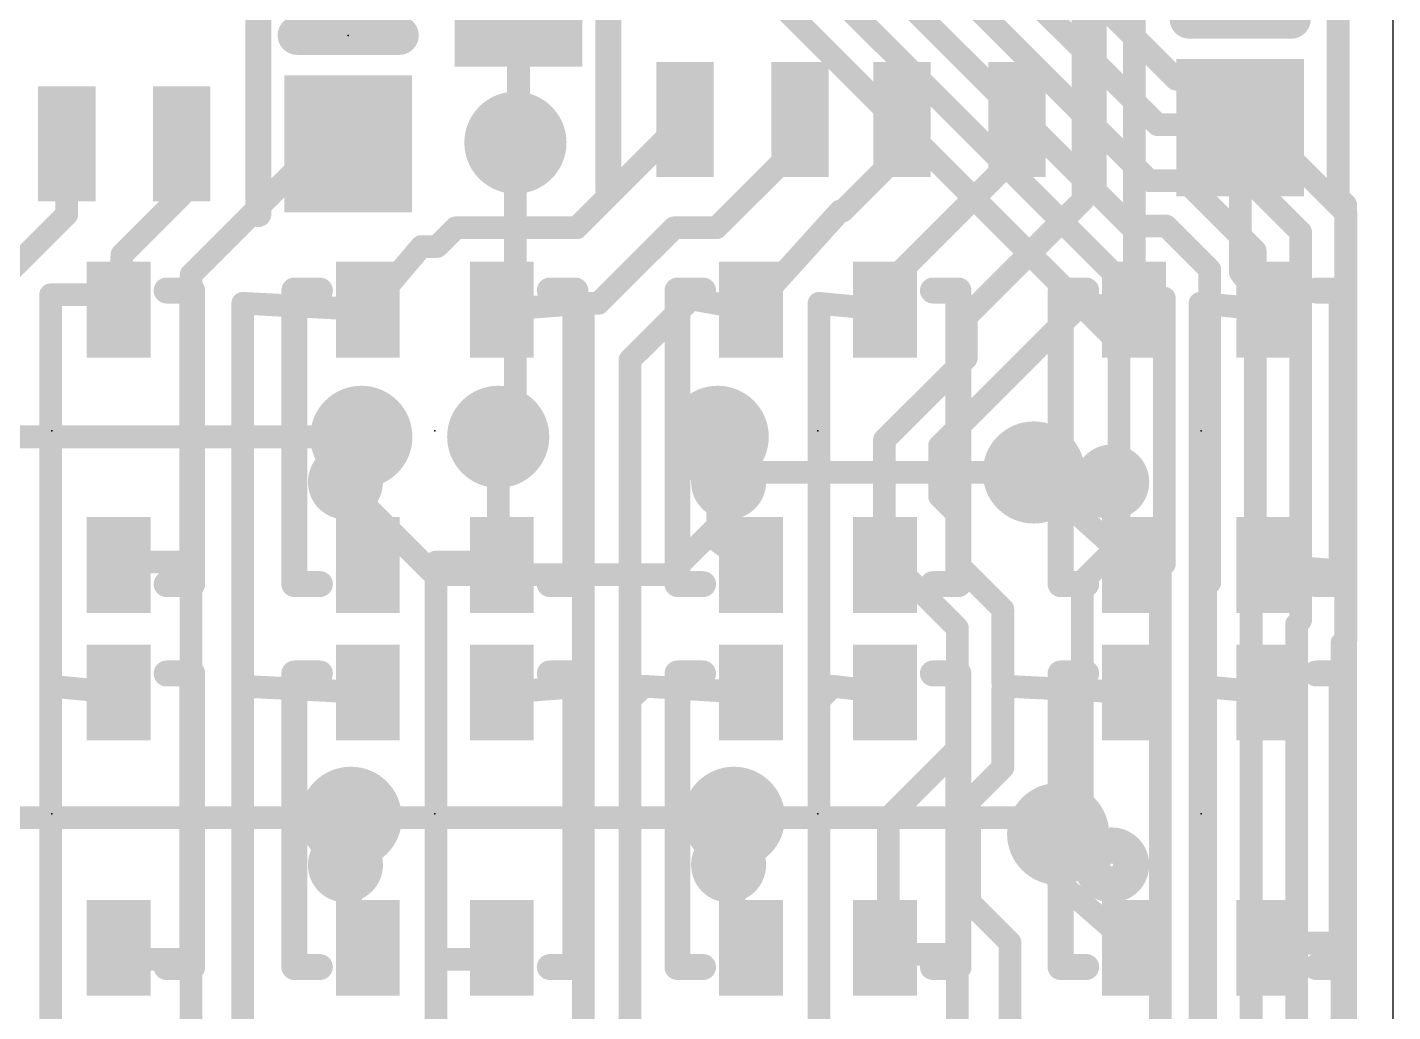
# Model space of a CAD drawing. Extents: x -9.9 to 44.1, y -5.1 to 53.3.
# Drawn here: x 28.31 to 39, y 21.15 to 28.86 of the extents above; entities that cross this region are included whole.
import ezdxf

# ---------------------------------------------------------------- set-up
doc = ezdxf.new("R2010")
doc.units = 0
for name, color, linetype in [('1', 12, 'CONTINUOUS'), ('16', 132, 'CONTINUOUS'), ('18', 110, 'CONTINUOUS'), ('20', 53, 'CONTINUOUS'), ('21', 40, 'CONTINUOUS'), ('23', 40, 'CONTINUOUS'), ('31', 253, 'CONTINUOUS')]:
    doc.layers.add(name, color=color, linetype=linetype)

# ---------------------------------------------------------------- blocks, each defined once
blk = doc.blocks.new('RECT')
blk.add_solid([(-0.5, -0.5), (0.5, -0.5), (-0.5, 0.5), (0.5, 0.5)])
blk = doc.blocks.new('ROUNDV')
at = {"const_width": 0.5}
blk.add_lwpolyline([(0, -0.25, 1), (0, 0.25, 1), (0, -0.25)], format="xyb", dxfattribs=at)

msp = doc.modelspace()

# ---------------------------------------------------------------- linework, layer by layer
at = {"layer": '1', "const_width": 0.1778}
for points in [[(36.9763, 26.7263), (36.9763, 30.4768)], [(38.5732, 27.5303), (38.5732, 30.424)], [(36.576, 27.5098), (36.576, 30.3742)], [(32.155, 29.092), (32.155, 27.9825)], [(32.6107, 27.2917), (33.4585, 28.1395)], [(34.3585, 28.1395), (34.3585, 27.945)], [(35.1585, 28.1395), (35.1585, 27.8873)], [(36.0585, 28.1395), (36.0585, 27.8609)], [(37.8065, 28.076), (37.8065, 26.9435)], [(28.618, 27.949), (28.618, 27.3962)], [(29.518, 27.949), (29.518, 27.549)], [(29.5917, 26.9247), (30.616, 27.949)], [(30.616, 27.949), (30.8215, 27.949)], [(32.155, 27.9825), (32.131, 27.9585)], [(34.3585, 27.945), (33.7052, 27.2917)], [(35.1585, 27.8873), (34.694, 27.4228)], [(36.0585, 27.8609), (35.05, 26.8524)], [(29.518, 27.549), (29.05, 27.081)], [(35.6612, 26.595), (36.576, 27.5098)], [(38.632, 27.4715), (38.5732, 27.5303)], [(28.618, 27.3962), (28.1361, 26.9143)], [(34.6728, 27.4228), (33.975, 26.65)], [(34.694, 27.4228), (34.6728, 27.4228)], [(38.632, 24.6), (38.632, 27.4715)], [(31.5176, 27.1448), (31.6645, 27.2917)], [(31.6645, 27.2917), (32.6107, 27.2917)], [(33.374, 27.2917), (32.7823, 26.7)], [(33.7052, 27.2917), (33.374, 27.2917)], [(29.05, 27.081), (29.025, 26.65)], [(30.975, 26.65), (31.3948, 27.1448)], [(31.3948, 27.1448), (31.5176, 27.1448)], [(29.5917, 24.6727), (29.5917, 26.9247)], [(35.05, 26.8524), (35.025, 26.65)], [(38.025, 26.65), (37.8065, 26.9435)], [(28.4917, 23.7), (28.4917, 26.767)], [(28.4917, 26.767), (29.05, 26.767)], [(29.05, 26.767), (29.025, 26.65)], [(30.975, 26.65), (29.996, 26.7)], [(29.996, 26.7), (29.996, 23.7)], [(32.025, 26.65), (32.663, 26.7)], [(32.663, 26.7), (32.663, 23.7)], [(32.7823, 26.7), (32.663, 26.7)], [(33.5059, 26.7341), (33.0273, 26.2555)], [(33.5059, 26.7341), (33.975, 26.65)], [(35.025, 26.65), (34.5083, 26.7)], [(34.5083, 26.7), (34.5083, 23.592)], [(35.452, 25.583), (36.569, 26.7)], [(36.975, 26.65), (36.569, 26.7)], [(36.975, 26.65), (36.9763, 26.7263)], [(38.025, 26.65), (37.4917, 26.7)], [(37.4917, 26.7), (37.4917, 23.7)], [(35.6612, 26.2705), (35.6612, 26.595)], [(33.0273, 26.2555), (33.0273, 23.592)], [(35.0202, 25.6295), (35.6612, 26.2705)], [(30.9516, 25.6269), (30.9245, 25.654)], [(30.975, 24.65), (30.9516, 25.6269)], [(31.9962, 24.6538), (31.9962, 25.654)], [(33.7146, 24.8355), (33.7146, 25.654)], [(35.0202, 24.6298), (35.0202, 25.6295)], [(35.452, 25.1879), (35.452, 25.583)], [(36.19, 25.3601), (36.19, 25.3746)], [(36.975, 24.65), (36.19, 25.3601)], [(35.5917, 25.0482), (35.452, 25.1879)], [(35.5917, 24.6584), (35.5917, 25.0482)], [(33.975, 24.65), (33.7146, 24.8355)], [(29.025, 24.65), (29.1227, 24.6727)], [(29.5917, 24.6727), (29.1227, 24.6727)], [(29.5917, 21.56), (29.5917, 24.6727)], [(31.9773, 24.6727), (31.5083, 24.6727)], [(31.5083, 21.56), (31.5083, 24.6727)], [(32.025, 24.65), (31.9773, 24.6727)], [(32.025, 24.65), (31.9962, 24.6538)], [(35.025, 24.65), (35.0202, 24.6298)], [(35.1472, 24.6), (35.025, 24.65)], [(35.9473, 24.3028), (35.5917, 24.6584)], [(38.025, 24.65), (38.632, 24.6)], [(35.1472, 24.6), (35.5917, 24.1555)], [(38.632, 21.687), (38.632, 24.6)], [(35.9473, 24.3028), (35.9473, 23.7217)], [(35.5917, 24.1555), (35.5917, 23.2092)], [(28.4917, 20.7), (28.4917, 23.7)], [(29.025, 23.65), (28.4917, 23.7)], [(29.996, 23.7), (29.996, 20.7)], [(30.975, 23.65), (29.996, 23.7)], [(32.025, 23.65), (32.663, 23.7)], [(32.663, 23.7), (32.663, 20.7)], [(33.1353, 23.7), (33.0273, 23.592)], [(33.975, 23.65), (33.1353, 23.7)], [(34.6163, 23.7), (34.5083, 23.592)], [(35.025, 23.65), (34.6163, 23.7)], [(35.9473, 23.7217), (35.969, 23.7)], [(35.969, 23.7), (35.9473, 23.6783)], [(35.9473, 23.6783), (35.9473, 23.0619)], [(36.975, 23.65), (35.969, 23.7)], [(37.4917, 23.7), (37.4917, 20.7)], [(38.025, 23.65), (37.4917, 23.7)], [(33.0273, 23.592), (33.0273, 20.671)], [(34.5083, 23.592), (34.5083, 20.798)], [(35.5917, 23.2092), (35.052, 22.6695)], [(35.9473, 23.0619), (35.687, 22.8016)], [(35.687, 22.8016), (35.687, 22.0076)], [(30.8416, 21.7085), (30.8416, 22.6695)], [(33.8416, 21.7085), (33.8416, 22.6695)], [(35.052, 22.6695), (35.052, 21.6)], [(36.3805, 22.1696), (36.3805, 22.5425)], [(36.975, 21.65), (36.3805, 22.1696)], [(35.687, 22.0076), (36.0045, 21.6901)], [(29.025, 21.65), (29.05, 21.56)], [(30.975, 21.65), (30.8416, 21.7085)], [(32.05, 21.56), (32.025, 21.65)], [(33.975, 21.65), (33.8416, 21.7085)], [(35.025, 21.65), (35.052, 21.6)], [(36.0045, 21.6901), (36.0045, 20.7)], [(38.025, 21.65), (38.05, 21.687)], [(38.05, 21.687), (38.632, 21.687)], [(38.632, 21.687), (38.632, 18.6)], [(29.05, 21.56), (29.5917, 21.56)], [(29.5917, 21.56), (29.5917, 18.6)], [(31.5083, 18.6), (31.5083, 21.56)], [(31.5083, 21.56), (32.05, 21.56)], [(35.052, 21.6), (35.5917, 21.6)], [(35.5917, 18.6), (35.5917, 21.6)]]:
    msp.add_lwpolyline(points, dxfattribs=at)
at = {"layer": '1', "const_width": 0.0889}
for points in [[(33.4899, 28.1081, 1), (33.4271, 28.1709)], [(34.4029, 28.1395, 1), (34.3141, 28.1395)], [(35.203, 28.1395, 1), (35.1141, 28.1395)], [(36.1029, 28.1395, 1), (36.0141, 28.1395)], [(37.8509, 28.076, 1), (37.7621, 28.076)], [(28.6625, 27.949, 1), (28.5736, 27.949)], [(29.5625, 27.949, 1), (29.4735, 27.949)], [(30.616, 27.9935, 1), (30.616, 27.9046)], [(30.6474, 27.9176, 1), (30.5846, 27.9804)], [(30.8215, 27.9046, 1), (30.8215, 27.9935)], [(32.0996, 27.9899, 1), (32.1624, 27.927)], [(32.1106, 27.9825, 1), (32.1994, 27.9825)], [(32.1864, 27.951, 1), (32.1236, 28.0139)], [(34.3899, 27.9136, 1), (34.3271, 27.9764)], [(34.3141, 27.945, 1), (34.4029, 27.945)], [(35.1141, 27.8873, 1), (35.203, 27.8873)], [(35.1899, 27.8559, 1), (35.1271, 27.9188)], [(36.0141, 27.8609, 1), (36.1029, 27.8609)], [(36.0899, 27.8295, 1), (36.0271, 27.8923)], [(29.4735, 27.549, 1), (29.5625, 27.549)], [(29.5494, 27.5176, 1), (29.4866, 27.5804)], [(36.6074, 27.4784, 1), (36.5446, 27.5412)], [(38.6046, 27.5617, 1), (38.5418, 27.4989)], [(28.6494, 27.3648, 1), (28.5866, 27.4276)], [(34.6728, 27.4673, 1), (34.6728, 27.3784)], [(34.7058, 27.393, 1), (34.6398, 27.4526)], [(34.6625, 27.4542, 1), (34.7254, 27.3914)], [(34.694, 27.3784, 1), (34.694, 27.4673)], [(36.5316, 27.5098, 1), (36.6204, 27.5098)], [(38.5288, 27.5303, 1), (38.6176, 27.5303)], [(38.6765, 27.4715, 1), (38.5876, 27.4715)], [(38.6006, 27.4401, 1), (38.6634, 27.5029)], [(28.5736, 27.3962, 1), (28.6625, 27.3962)], [(31.6645, 27.3362, 1), (31.6645, 27.2473)], [(31.696, 27.2603, 1), (31.6331, 27.3231)], [(32.6107, 27.2473, 1), (32.6107, 27.3362)], [(33.374, 27.3362, 1), (33.374, 27.2473)], [(33.4055, 27.2603, 1), (33.3426, 27.3231)], [(33.7052, 27.2473, 1), (33.7052, 27.3362)], [(32.5793, 27.3231, 1), (32.6421, 27.2603)], [(33.6738, 27.3231, 1), (33.7366, 27.2603)], [(29.0944, 27.0784, 1), (29.0056, 27.0836)], [(29.0186, 27.1124, 1), (29.0814, 27.0496)], [(31.3948, 27.1893, 1), (31.3948, 27.1003)], [(31.4287, 27.116, 1), (31.3609, 27.1736)], [(31.4862, 27.1762, 1), (31.5491, 27.1134)], [(31.5176, 27.1003, 1), (31.5176, 27.1893)], [(29.6362, 26.9247, 1), (29.5473, 26.9247)], [(29.5603, 26.9561, 1), (29.6231, 26.8933)], [(35.0941, 26.847, 1), (35.0059, 26.8578)], [(37.8422, 26.97, 1), (37.7708, 26.917)], [(37.7621, 26.9435, 1), (37.8509, 26.9435)], [(28.5362, 26.767, 1), (28.4473, 26.767)], [(28.4917, 26.8115, 1), (28.4917, 26.7226)], [(29.0935, 26.7577, 1), (29.0065, 26.7763)], [(29.05, 26.7226, 1), (29.05, 26.8115)], [(35.0186, 26.8838, 1), (35.0814, 26.821)], [(29.9983, 26.7444, 1), (29.9937, 26.6556)], [(30.0405, 26.7, 1), (29.9516, 26.7)], [(30.9727, 26.6056, 1), (30.9773, 26.6944)], [(32.0215, 26.6943, 1), (32.0285, 26.6057)], [(32.663, 26.7445, 1), (32.663, 26.6556)], [(32.7075, 26.7, 1), (32.6186, 26.7)], [(32.6665, 26.6557, 1), (32.6595, 26.7443)], [(32.7509, 26.7314, 1), (32.8138, 26.6686)], [(32.7823, 26.6556, 1), (32.7823, 26.7445)], [(33.5137, 26.7778, 1), (33.498, 26.6903)], [(33.5373, 26.7026, 1), (33.4744, 26.7655)], [(33.9672, 26.6062, 1), (33.9828, 26.6938)], [(34.5126, 26.7442, 1), (34.504, 26.6558)], [(34.5527, 26.7, 1), (34.4639, 26.7)], [(35.0207, 26.6058, 1), (35.0293, 26.6942)], [(36.5744, 26.7441, 1), (36.5636, 26.6559)], [(36.6004, 26.6686, 1), (36.5376, 26.7314)], [(37.0207, 26.7255, 1), (36.9319, 26.7271)], [(36.9319, 26.7263, 1), (37.0207, 26.7263)], [(36.9696, 26.6059, 1), (36.9804, 26.6941)], [(37.4958, 26.7443, 1), (37.4876, 26.6557)], [(37.5361, 26.7, 1), (37.4473, 26.7)], [(38.0209, 26.6057, 1), (38.0291, 26.6943)], [(28.9815, 26.6593, 1), (29.0685, 26.6407)], [(28.9806, 26.6526, 1), (29.0694, 26.6474)], [(30.9411, 26.6788, 1), (31.0089, 26.6212)], [(33.942, 26.6798, 1), (34.008, 26.6202)], [(34.9809, 26.6554, 1), (35.0691, 26.6446)], [(35.6298, 26.6264, 1), (35.6926, 26.5636)], [(35.7056, 26.595, 1), (35.6168, 26.595)], [(36.9306, 26.6508, 1), (37.0194, 26.6492)], [(37.9893, 26.6235, 1), (38.0607, 26.6765)], [(32.9959, 26.2869, 1), (33.0587, 26.2241)], [(33.0718, 26.2555, 1), (32.9829, 26.2555)], [(35.6168, 26.2705, 1), (35.7056, 26.2705)], [(35.6926, 26.2391, 1), (35.6298, 26.302)], [(30.9559, 25.6854, 1), (30.8931, 25.6226)], [(30.996, 25.628, 1), (30.9071, 25.6259)], [(30.9201, 25.5955, 1), (30.983, 25.6584)], [(32.0407, 25.654, 1), (31.9518, 25.654)], [(33.759, 25.654, 1), (33.6701, 25.654)], [(34.9888, 25.661, 1), (35.0516, 25.5981)], [(35.0647, 25.6295, 1), (34.9758, 25.6295)], [(35.4206, 25.6144, 1), (35.4834, 25.5516)], [(35.4964, 25.583, 1), (35.4076, 25.583)], [(36.2198, 25.393, 1), (36.1601, 25.3271)], [(36.2344, 25.3746, 1), (36.1455, 25.3746)], [(36.1455, 25.3601, 1), (36.2344, 25.3601)], [(35.4834, 25.2193, 1), (35.4206, 25.1564)], [(35.4076, 25.1879, 1), (35.4964, 25.1879)], [(35.6362, 25.0482, 1), (35.5473, 25.0482)], [(35.5603, 25.0167, 1), (35.6231, 25.0796)], [(33.7403, 24.8717, 1), (33.6888, 24.7992)], [(33.6701, 24.8355, 1), (33.759, 24.8355)], [(29.0149, 24.6933, 1), (29.0351, 24.6067)], [(29.1227, 24.7172, 1), (29.1227, 24.6283)], [(29.1328, 24.6294, 1), (29.1126, 24.716)], [(29.6362, 24.6727, 1), (29.5473, 24.6727)], [(29.5473, 24.6727, 1), (29.6362, 24.6727)], [(29.5917, 24.6283, 1), (29.5917, 24.7172)], [(31.5083, 24.7172, 1), (31.5083, 24.6283)], [(31.5528, 24.6727, 1), (31.4639, 24.6727)], [(31.9964, 24.7128, 1), (31.9582, 24.6326)], [(31.9518, 24.6538, 1), (32.0407, 24.6538)], [(32.002, 24.6978, 1), (31.9905, 24.6097)], [(31.9773, 24.6283, 1), (31.9773, 24.7172)], [(32.0059, 24.6099, 1), (32.0441, 24.6901)], [(32.0193, 24.6059, 1), (32.0307, 24.6941)], [(33.9492, 24.6138, 1), (34.0008, 24.6862)], [(35.0418, 24.6911, 1), (35.0082, 24.6089)], [(35.0682, 24.6397, 1), (34.9818, 24.6603)], [(35.6231, 24.6898, 1), (35.5603, 24.627)], [(35.5473, 24.6584, 1), (35.6362, 24.6584)], [(36.9452, 24.617, 1), (37.0048, 24.683)], [(38.0286, 24.6943, 1), (38.0214, 24.6057)], [(30.9306, 24.6489, 1), (31.0194, 24.6511)], [(34.977, 24.6401, 1), (35.0634, 24.6195)], [(34.9758, 24.6298, 1), (35.0647, 24.6298)], [(35.1786, 24.6314, 1), (35.1158, 24.5686)], [(35.1304, 24.5589, 1), (35.164, 24.6411)], [(38.6765, 24.6, 1), (38.5876, 24.6)], [(38.5876, 24.6, 1), (38.6765, 24.6)], [(38.6284, 24.5557, 1), (38.6356, 24.6443)], [(35.9917, 24.3028, 1), (35.9029, 24.3028)], [(35.9159, 24.2714, 1), (35.9787, 24.3342)], [(35.6362, 24.1555, 1), (35.5473, 24.1555)], [(35.5603, 24.1241, 1), (35.6231, 24.1869)], [(28.5362, 23.7, 1), (28.4473, 23.7)], [(28.4958, 23.7443, 1), (28.4876, 23.6557)], [(28.4473, 23.7, 1), (28.5362, 23.7)], [(29.0209, 23.6057, 1), (29.0291, 23.6943)], [(30.0405, 23.7, 1), (29.9516, 23.7)], [(29.9983, 23.7444, 1), (29.9937, 23.6556)], [(29.9516, 23.7, 1), (30.0405, 23.7)], [(30.9727, 23.6056, 1), (30.9773, 23.6944)], [(32.0215, 23.6943, 1), (32.0285, 23.6057)], [(32.7075, 23.7, 1), (32.6186, 23.7)], [(32.6186, 23.7, 1), (32.7075, 23.7)], [(32.6665, 23.6557, 1), (32.6595, 23.7443)], [(33.1379, 23.7444, 1), (33.1327, 23.6556)], [(33.1667, 23.6686, 1), (33.1039, 23.7314)], [(33.9724, 23.6056, 1), (33.9776, 23.6944)], [(34.6217, 23.7441, 1), (34.6109, 23.6559)], [(34.6477, 23.6686, 1), (34.5849, 23.7314)], [(35.0196, 23.6059, 1), (35.0304, 23.6941)], [(35.9787, 23.7531, 1), (35.9159, 23.6903)], [(35.9159, 23.7097, 1), (35.9787, 23.6469)], [(35.9917, 23.6783, 1), (35.9029, 23.6783)], [(35.9029, 23.7217, 1), (35.9917, 23.7217)], [(35.9712, 23.7444, 1), (35.9668, 23.6556)], [(36.0004, 23.6686, 1), (35.9376, 23.7314)], [(35.9376, 23.6686, 1), (36.0004, 23.7314)], [(36.9728, 23.6056, 1), (36.9772, 23.6944)], [(37.4958, 23.7443, 1), (37.4876, 23.6557)], [(37.5361, 23.7, 1), (37.4473, 23.7)], [(37.4473, 23.7, 1), (37.5361, 23.7)], [(38.0209, 23.6057, 1), (38.0291, 23.6943)], [(32.9959, 23.6234, 1), (33.0587, 23.5606)], [(33.0718, 23.592, 1), (32.9829, 23.592)], [(32.9829, 23.592, 1), (33.0718, 23.592)], [(34.4769, 23.6234, 1), (34.5397, 23.5606)], [(34.5527, 23.592, 1), (34.4639, 23.592)], [(34.4639, 23.592, 1), (34.5527, 23.592)], [(35.5473, 23.2092, 1), (35.6362, 23.2092)], [(35.6231, 23.1778, 1), (35.5603, 23.2406)], [(35.9029, 23.0619, 1), (35.9917, 23.0619)], [(35.9787, 23.0305, 1), (35.9159, 23.0933)], [(35.7315, 22.8016, 1), (35.6426, 22.8016)], [(35.6556, 22.833, 1), (35.7184, 22.7702)], [(30.886, 22.6695, 1), (30.7971, 22.6695)], [(33.886, 22.6695, 1), (33.7971, 22.6695)], [(35.0964, 22.6695, 1), (35.0076, 22.6695)], [(35.0206, 22.7009, 1), (35.0834, 22.6381)], [(36.4249, 22.5425, 1), (36.336, 22.5425)], [(36.4097, 22.203, 1), (36.3512, 22.1361)], [(36.336, 22.1696, 1), (36.4249, 22.1696)], [(35.7184, 22.039, 1), (35.6556, 21.9762)], [(35.6426, 22.0076, 1), (35.7315, 22.0076)], [(29.0678, 21.6619, 1), (28.9822, 21.6381)], [(30.8594, 21.7492, 1), (30.8237, 21.6677)], [(30.7971, 21.7085, 1), (30.886, 21.7085)], [(30.9572, 21.6093, 1), (30.9928, 21.6907)], [(32.0678, 21.6619, 1), (31.9822, 21.6381)], [(33.8594, 21.7492, 1), (33.8237, 21.6677)], [(33.7971, 21.7085, 1), (33.886, 21.7085)], [(33.9572, 21.6093, 1), (33.9928, 21.6907)], [(35.0641, 21.6711, 1), (34.9859, 21.6289)], [(36.0489, 21.6901, 1), (35.9601, 21.6901)], [(35.9731, 21.6587, 1), (36.0359, 21.7215)], [(36.9458, 21.6165, 1), (37.0042, 21.6835)], [(37.9882, 21.6749, 1), (38.0618, 21.6251)], [(38.05, 21.7315, 1), (38.05, 21.6425)], [(38.0868, 21.6621, 1), (38.0132, 21.7119)], [(38.6765, 21.687, 1), (38.5876, 21.687)], [(38.5876, 21.687, 1), (38.6765, 21.687)], [(38.632, 21.6425, 1), (38.632, 21.7315)], [(29.05, 21.6045, 1), (29.05, 21.5156)], [(29.0072, 21.5481, 1), (29.0928, 21.5719)], [(29.6362, 21.56, 1), (29.5473, 21.56)], [(29.5473, 21.56, 1), (29.6362, 21.56)], [(29.5917, 21.5156, 1), (29.5917, 21.6045)], [(31.5083, 21.6045, 1), (31.5083, 21.5156)], [(31.5528, 21.56, 1), (31.4639, 21.56)], [(31.4639, 21.56, 1), (31.5528, 21.56)], [(32.0072, 21.5481, 1), (32.0928, 21.5719)], [(32.05, 21.5156, 1), (32.05, 21.6045)], [(35.052, 21.6445, 1), (35.052, 21.5556)], [(35.0076, 21.6, 1), (35.0964, 21.6)], [(35.0129, 21.5789, 1), (35.0911, 21.6211)], [(35.6362, 21.6, 1), (35.5473, 21.6)], [(35.5917, 21.5556, 1), (35.5917, 21.6445)]]:
    msp.add_lwpolyline(points, format="xyb", dxfattribs=at)
at = {"layer": '16', "const_width": 0.1778}
for points in [[(34.2391, 31.5214), (37.3049, 28.4556)], [(37.1576, 28.1), (34.0918, 31.1658)], [(37.0941, 27.6606), (33.9445, 30.8102)], [(36.9468, 27.305), (33.7972, 30.4546)], [(37.0091, 26.7399), (33.6499, 30.099)], [(36.8567, 26.3893), (33.528, 29.718)], [(37.3049, 28.4556), (37.5844, 28.4556)], [(37.5844, 28.4556), (38.6347, 27.4053)], [(37.4371, 28.1), (37.1576, 28.1)], [(38.2791, 27.258), (37.4371, 28.1)], [(32.131, 25.7888), (32.131, 27.9585)], [(37.3736, 27.6606), (37.0941, 27.6606)], [(37.9235, 27.1107), (37.3736, 27.6606)], [(38.6347, 27.4053), (38.6347, 24.0698)], [(37.2263, 27.305), (36.9468, 27.305)], [(37.5679, 26.9634), (37.2263, 27.305)], [(38.2791, 24.2171), (38.2791, 27.258)], [(37.9235, 24.3644), (37.9235, 27.1107)], [(37.5679, 26.9634), (37.5679, 24.5117)], [(37.2123, 26.7399), (37.0091, 26.7399)], [(37.2123, 24.659), (37.2123, 26.7399)], [(36.8567, 24.8063), (36.8567, 26.3893)], [(31.9962, 25.654), (32.131, 25.7888)], [(30.9245, 25.654), (27.825, 25.654)], [(30.9245, 25.146), (30.9245, 25.654)], [(33.9939, 25.3746), (33.7146, 25.654)], [(33.7146, 25.654), (33.7146, 24.9555)], [(36.19, 25.3746), (33.9939, 25.3746)], [(31.496, 24.5745), (30.9245, 25.146)], [(33.7146, 24.9555), (33.3336, 24.5745)], [(36.571, 24.5206), (36.8567, 24.8063)], [(37.1806, 24.6273), (37.2123, 24.659)], [(37.1806, 19.9771), (37.1806, 24.6273)], [(33.3336, 24.5745), (31.496, 24.5745)], [(36.571, 24.5206), (36.571, 22.6695)], [(37.5361, 24.48), (37.5679, 24.5117)], [(37.5361, 17.3482), (37.5361, 24.48)], [(37.8918, 24.3327), (37.9235, 24.3644)], [(37.8918, 16.6974), (37.8918, 24.3327)], [(38.2474, 24.1854), (38.2791, 24.2171)], [(38.2474, 14.0685), (38.2474, 24.1854)], [(38.6029, 24.0381), (38.6347, 24.0698)], [(38.6029, 13.9212), (38.6029, 24.0381)], [(30.8416, 22.6695), (27.825, 22.6695)], [(33.8416, 22.6695), (30.8416, 22.6695)], [(36.19, 22.6695), (33.8416, 22.6695)], [(36.3169, 22.5425), (36.19, 22.6695)], [(36.3805, 22.5425), (36.2535, 22.6695)], [(36.571, 22.6695), (36.2535, 22.6695)], [(36.3805, 22.5425), (36.3169, 22.5425)]]:
    msp.add_lwpolyline(points, dxfattribs=at)
at = {"layer": '16', "const_width": 0.0889}
for points in [[(37.3049, 28.5001, 1), (37.3049, 28.4111)], [(37.2735, 28.4242, 1), (37.3363, 28.487)], [(37.6158, 28.487, 1), (37.553, 28.4242)], [(37.5844, 28.4111, 1), (37.5844, 28.5001)], [(37.1576, 28.1445, 1), (37.1576, 28.0556)], [(37.1262, 28.0686, 1), (37.189, 28.1314)], [(37.4685, 28.1314, 1), (37.4057, 28.0686)], [(37.4371, 28.0556, 1), (37.4371, 28.1445)], [(32.1754, 27.9585, 1), (32.0866, 27.9585)], [(37.0941, 27.7051, 1), (37.0941, 27.6162)], [(37.0627, 27.6292, 1), (37.1255, 27.692)], [(37.405, 27.692, 1), (37.3422, 27.6292)], [(37.3736, 27.6162, 1), (37.3736, 27.7051)], [(38.6791, 27.4053, 1), (38.5903, 27.4053)], [(38.6033, 27.3739, 1), (38.6661, 27.4367)], [(36.9468, 27.3495, 1), (36.9468, 27.2605)], [(36.9154, 27.2736, 1), (36.9782, 27.3364)], [(37.2577, 27.3364, 1), (37.1949, 27.2736)], [(37.2263, 27.2605, 1), (37.2263, 27.3495)], [(38.3235, 27.258, 1), (38.2347, 27.258)], [(38.2477, 27.2266, 1), (38.3105, 27.2894)], [(37.968, 27.1107, 1), (37.8791, 27.1107)], [(37.8921, 27.0793, 1), (37.9549, 27.1421)], [(37.6123, 26.9634, 1), (37.5235, 26.9634)], [(37.5365, 26.932, 1), (37.5993, 26.9948)], [(37.0091, 26.7843, 1), (37.0091, 26.6954)], [(36.9776, 26.7084, 1), (37.0405, 26.7713)], [(37.2567, 26.7399, 1), (37.1679, 26.7399)], [(37.2123, 26.6954, 1), (37.2123, 26.7843)], [(36.9012, 26.3893, 1), (36.8123, 26.3893)], [(36.8253, 26.3579, 1), (36.8881, 26.4207)], [(32.1624, 25.7573, 1), (32.0996, 25.8202)], [(32.0866, 25.7888, 1), (32.1754, 25.7888)], [(30.969, 25.654, 1), (30.8801, 25.654)], [(30.9245, 25.6095, 1), (30.9245, 25.6985)], [(31.9648, 25.6854, 1), (32.0277, 25.6226)], [(33.746, 25.6854, 1), (33.6831, 25.6226)], [(33.759, 25.654, 1), (33.6701, 25.654)], [(33.9939, 25.4191, 1), (33.9939, 25.3301)], [(33.9625, 25.3432, 1), (34.0254, 25.406)], [(36.19, 25.3301, 1), (36.19, 25.4191)], [(30.9559, 25.1774, 1), (30.8931, 25.1146)], [(30.8801, 25.146, 1), (30.969, 25.146)], [(33.746, 24.9241, 1), (33.6831, 24.9869)], [(33.6701, 24.9555, 1), (33.759, 24.9555)], [(36.8123, 24.8063, 1), (36.9012, 24.8063)], [(36.8881, 24.7749, 1), (36.8253, 24.8377)], [(37.1491, 24.6587, 1), (37.212, 24.5958)], [(37.225, 24.6273, 1), (37.1361, 24.6273)], [(37.1679, 24.659, 1), (37.2567, 24.659)], [(37.2437, 24.6276, 1), (37.1809, 24.6904)], [(31.496, 24.619, 1), (31.496, 24.53)], [(31.4646, 24.5431, 1), (31.5274, 24.6059)], [(33.3021, 24.6059, 1), (33.365, 24.5431)], [(33.3336, 24.53, 1), (33.3336, 24.619)], [(36.5395, 24.552, 1), (36.6024, 24.4891)], [(36.6154, 24.5206, 1), (36.5265, 24.5206)], [(37.5993, 24.4803, 1), (37.5365, 24.5431)], [(37.5047, 24.5114, 1), (37.5676, 24.4485)], [(37.5806, 24.48, 1), (37.4917, 24.48)], [(37.5235, 24.5117, 1), (37.6123, 24.5117)], [(37.8603, 24.3641, 1), (37.9232, 24.3012)], [(37.9362, 24.3327, 1), (37.8473, 24.3327)], [(37.8791, 24.3644, 1), (37.968, 24.3644)], [(37.9549, 24.333, 1), (37.8921, 24.3958)], [(38.2918, 24.1854, 1), (38.2029, 24.1854)], [(38.3105, 24.1857, 1), (38.2477, 24.2485)], [(38.2159, 24.2168, 1), (38.2788, 24.1539)], [(38.2347, 24.2171, 1), (38.3235, 24.2171)], [(38.5715, 24.0695, 1), (38.6344, 24.0066)], [(38.6474, 24.0381, 1), (38.5585, 24.0381)], [(38.5903, 24.0698, 1), (38.6791, 24.0698)], [(38.6661, 24.0384, 1), (38.6033, 24.1012)], [(30.8416, 22.714, 1), (30.8416, 22.625)], [(30.8416, 22.625, 1), (30.8416, 22.714)], [(33.8416, 22.714, 1), (33.8416, 22.625)], [(33.8416, 22.625, 1), (33.8416, 22.714)], [(36.2214, 22.7009, 1), (36.1585, 22.6381)], [(36.19, 22.625, 1), (36.19, 22.714)], [(36.2849, 22.7009, 1), (36.222, 22.6381)], [(36.2535, 22.714, 1), (36.2535, 22.625)], [(36.5265, 22.6695, 1), (36.6154, 22.6695)], [(36.571, 22.625, 1), (36.571, 22.714)], [(36.3169, 22.587, 1), (36.3169, 22.498)], [(36.2855, 22.5111, 1), (36.3484, 22.5739)], [(36.349, 22.5111, 1), (36.4119, 22.5739)], [(36.3805, 22.498, 1), (36.3805, 22.587)]]:
    msp.add_lwpolyline(points, format="xyb", dxfattribs=at)
at = {"layer": '20'}
msp.add_line((39, 43.46), (39, -2.54), dxfattribs=at)
at = {"layer": '21'}
for points, const_width in [([(32.8585, 27.5895), (32.8585, 30.3895)], 0.2032), ([(36.6585, 30.3895), (36.6585, 27.5895)], 0.2032), ([(30.118, 30.199), (30.118, 27.399)], 0.2032), ([(38.2065, 28.926), (37.4065, 28.926)], 0.3048), ([(31.2215, 28.799), (30.4215, 28.799)], 0.3048), ([(29.6, 26.8), (29.4, 26.8)], 0.2032), ([(29.6, 24.5), (29.6, 26.8)], 0.2032), ([(30.4, 24.5), (30.4, 26.8)], 0.2032), ([(30.4, 26.8), (30.6, 26.8)], 0.2032), ([(32.6, 26.8), (32.4, 26.8)], 0.2032), ([(32.6, 24.5), (32.6, 26.8)], 0.2032), ([(33.4, 24.5), (33.4, 26.8)], 0.2032), ([(33.4, 26.8), (33.6, 26.8)], 0.2032), ([(35.6, 26.8), (35.4, 26.8)], 0.2032), ([(35.6, 24.5), (35.6, 26.8)], 0.2032), ([(36.4, 24.5), (36.4, 26.8)], 0.2032), ([(36.4, 26.8), (36.6, 26.8)], 0.2032), ([(38.6, 26.8), (38.4, 26.8)], 0.2032), ([(38.6, 24.5), (38.6, 26.8)], 0.2032), ([(29.4, 24.5), (29.6, 24.5)], 0.2032), ([(30.6, 24.5), (30.4, 24.5)], 0.2032), ([(32.4, 24.5), (32.6, 24.5)], 0.2032), ([(33.6, 24.5), (33.4, 24.5)], 0.2032), ([(35.4, 24.5), (35.6, 24.5)], 0.2032), ([(36.6, 24.5), (36.4, 24.5)], 0.2032), ([(38.4, 24.5), (38.6, 24.5)], 0.2032), ([(29.6, 23.8), (29.4, 23.8)], 0.2032), ([(29.6, 21.5), (29.6, 23.8)], 0.2032), ([(30.4, 21.5), (30.4, 23.8)], 0.2032), ([(30.4, 23.8), (30.6, 23.8)], 0.2032), ([(32.6, 23.8), (32.4, 23.8)], 0.2032), ([(32.6, 21.5), (32.6, 23.8)], 0.2032), ([(33.4, 21.5), (33.4, 23.8)], 0.2032), ([(33.4, 23.8), (33.6, 23.8)], 0.2032), ([(35.6, 23.8), (35.4, 23.8)], 0.2032), ([(35.6, 21.5), (35.6, 23.8)], 0.2032), ([(36.4, 21.5), (36.4, 23.8)], 0.2032), ([(36.4, 23.8), (36.6, 23.8)], 0.2032), ([(38.6, 23.8), (38.4, 23.8)], 0.2032), ([(38.6, 21.5), (38.6, 23.8)], 0.2032), ([(29.4, 21.5), (29.6, 21.5)], 0.2032), ([(30.6, 21.5), (30.4, 21.5)], 0.2032), ([(32.4, 21.5), (32.6, 21.5)], 0.2032), ([(33.6, 21.5), (33.4, 21.5)], 0.2032), ([(35.4, 21.5), (35.6, 21.5)], 0.2032), ([(36.6, 21.5), (36.4, 21.5)], 0.2032), ([(38.4, 21.5), (38.6, 21.5)], 0.2032)]:
    msp.add_lwpolyline(points, dxfattribs=dict(at, const_width=const_width))
for points, const_width in [([(37.4065, 29.0022, 1), (37.4065, 28.8498)], 0.1524), ([(38.2065, 28.8498, 1), (38.2065, 29.0022)], 0.1524), ([(30.4215, 28.8752, 1), (30.4215, 28.7228)], 0.1524), ([(31.2215, 28.7228, 1), (31.2215, 28.8752)], 0.1524), ([(32.8077, 27.5895, 1), (32.9093, 27.5895)], 0.1016), ([(36.6077, 27.5895, 1), (36.7093, 27.5895)], 0.1016), ([(30.0672, 27.399, 1), (30.1688, 27.399)], 0.1016), ([(29.4, 26.8508, 1), (29.4, 26.7492)], 0.1016), ([(29.6508, 26.8, 1), (29.5492, 26.8)], 0.1016), ([(29.6, 26.7492, 1), (29.6, 26.8508)], 0.1016), ([(30.4508, 26.8, 1), (30.3492, 26.8)], 0.1016), ([(30.4, 26.8508, 1), (30.4, 26.7492)], 0.1016), ([(30.6, 26.7492, 1), (30.6, 26.8508)], 0.1016), ([(32.4, 26.8508, 1), (32.4, 26.7492)], 0.1016), ([(32.6508, 26.8, 1), (32.5492, 26.8)], 0.1016), ([(32.6, 26.7492, 1), (32.6, 26.8508)], 0.1016), ([(33.4508, 26.8, 1), (33.3492, 26.8)], 0.1016), ([(33.4, 26.8508, 1), (33.4, 26.7492)], 0.1016), ([(33.6, 26.7492, 1), (33.6, 26.8508)], 0.1016), ([(35.4, 26.8508, 1), (35.4, 26.7492)], 0.1016), ([(35.6508, 26.8, 1), (35.5492, 26.8)], 0.1016), ([(35.6, 26.7492, 1), (35.6, 26.8508)], 0.1016), ([(36.4508, 26.8, 1), (36.3492, 26.8)], 0.1016), ([(36.4, 26.8508, 1), (36.4, 26.7492)], 0.1016), ([(36.6, 26.7492, 1), (36.6, 26.8508)], 0.1016), ([(38.4, 26.8508, 1), (38.4, 26.7492)], 0.1016), ([(38.6508, 26.8, 1), (38.5492, 26.8)], 0.1016), ([(38.6, 26.7492, 1), (38.6, 26.8508)], 0.1016), ([(30.8, 25.1586, 1), (30.8, 25.4414, 1), (30.8, 25.1586)], 0.3048), ([(33.8, 25.1586, 1), (33.8, 25.4414, 1), (33.8, 25.1586)], 0.3048), ([(36.8, 25.1586, 1), (36.8, 25.4414, 1), (36.8, 25.1586)], 0.3048), ([(29.4, 24.5508, 1), (29.4, 24.4492)], 0.1016), ([(29.6, 24.4492, 1), (29.6, 24.5508)], 0.1016), ([(30.4, 24.5508, 1), (30.4, 24.4492)], 0.1016), ([(30.6, 24.4492, 1), (30.6, 24.5508)], 0.1016), ([(32.4, 24.5508, 1), (32.4, 24.4492)], 0.1016), ([(32.6, 24.4492, 1), (32.6, 24.5508)], 0.1016), ([(33.4, 24.5508, 1), (33.4, 24.4492)], 0.1016), ([(33.6, 24.4492, 1), (33.6, 24.5508)], 0.1016), ([(35.4, 24.5508, 1), (35.4, 24.4492)], 0.1016), ([(35.6, 24.4492, 1), (35.6, 24.5508)], 0.1016), ([(36.4, 24.5508, 1), (36.4, 24.4492)], 0.1016), ([(36.6, 24.4492, 1), (36.6, 24.5508)], 0.1016), ([(38.4, 24.5508, 1), (38.4, 24.4492)], 0.1016), ([(38.6, 24.4492, 1), (38.6, 24.5508)], 0.1016), ([(29.5492, 24.5, 1), (29.6508, 24.5)], 0.1016), ([(30.3492, 24.5, 1), (30.4508, 24.5)], 0.1016), ([(32.5492, 24.5, 1), (32.6508, 24.5)], 0.1016), ([(33.3492, 24.5, 1), (33.4508, 24.5)], 0.1016), ([(35.5492, 24.5, 1), (35.6508, 24.5)], 0.1016), ([(36.3492, 24.5, 1), (36.4508, 24.5)], 0.1016), ([(38.5492, 24.5, 1), (38.6508, 24.5)], 0.1016), ([(29.4, 23.8508, 1), (29.4, 23.7492)], 0.1016), ([(29.6508, 23.8, 1), (29.5492, 23.8)], 0.1016), ([(29.6, 23.7492, 1), (29.6, 23.8508)], 0.1016), ([(30.4508, 23.8, 1), (30.3492, 23.8)], 0.1016), ([(30.4, 23.8508, 1), (30.4, 23.7492)], 0.1016), ([(30.6, 23.7492, 1), (30.6, 23.8508)], 0.1016), ([(32.4, 23.8508, 1), (32.4, 23.7492)], 0.1016), ([(32.6508, 23.8, 1), (32.5492, 23.8)], 0.1016), ([(32.6, 23.7492, 1), (32.6, 23.8508)], 0.1016), ([(33.4508, 23.8, 1), (33.3492, 23.8)], 0.1016), ([(33.4, 23.8508, 1), (33.4, 23.7492)], 0.1016), ([(33.6, 23.7492, 1), (33.6, 23.8508)], 0.1016), ([(35.4, 23.8508, 1), (35.4, 23.7492)], 0.1016), ([(35.6508, 23.8, 1), (35.5492, 23.8)], 0.1016), ([(35.6, 23.7492, 1), (35.6, 23.8508)], 0.1016), ([(36.4508, 23.8, 1), (36.3492, 23.8)], 0.1016), ([(36.4, 23.8508, 1), (36.4, 23.7492)], 0.1016), ([(36.6, 23.7492, 1), (36.6, 23.8508)], 0.1016), ([(38.4, 23.8508, 1), (38.4, 23.7492)], 0.1016), ([(38.6508, 23.8, 1), (38.5492, 23.8)], 0.1016), ([(38.6, 23.7492, 1), (38.6, 23.8508)], 0.1016), ([(30.8, 22.1586, 1), (30.8, 22.4414, 1), (30.8, 22.1586)], 0.3048), ([(33.8, 22.1586, 1), (33.8, 22.4414, 1), (33.8, 22.1586)], 0.3048), ([(36.8, 22.1586, 1), (36.8, 22.4414, 1), (36.8, 22.1586)], 0.3048), ([(29.4, 21.5508, 1), (29.4, 21.4492)], 0.1016), ([(29.6, 21.4492, 1), (29.6, 21.5508)], 0.1016), ([(30.4, 21.5508, 1), (30.4, 21.4492)], 0.1016), ([(30.6, 21.4492, 1), (30.6, 21.5508)], 0.1016), ([(32.4, 21.5508, 1), (32.4, 21.4492)], 0.1016), ([(32.6, 21.4492, 1), (32.6, 21.5508)], 0.1016), ([(33.4, 21.5508, 1), (33.4, 21.4492)], 0.1016), ([(33.6, 21.4492, 1), (33.6, 21.5508)], 0.1016), ([(35.4, 21.5508, 1), (35.4, 21.4492)], 0.1016), ([(35.6, 21.4492, 1), (35.6, 21.5508)], 0.1016), ([(36.4, 21.5508, 1), (36.4, 21.4492)], 0.1016), ([(36.6, 21.4492, 1), (36.6, 21.5508)], 0.1016), ([(38.4, 21.5508, 1), (38.4, 21.4492)], 0.1016), ([(38.6, 21.4492, 1), (38.6, 21.5508)], 0.1016), ([(29.5492, 21.5, 1), (29.6508, 21.5)], 0.1016), ([(30.3492, 21.5, 1), (30.4508, 21.5)], 0.1016), ([(32.5492, 21.5, 1), (32.6508, 21.5)], 0.1016), ([(33.3492, 21.5, 1), (33.4508, 21.5)], 0.1016), ([(35.5492, 21.5, 1), (35.6508, 21.5)], 0.1016), ([(36.3492, 21.5, 1), (36.4508, 21.5)], 0.1016), ([(38.5492, 21.5, 1), (38.6508, 21.5)], 0.1016)]:
    msp.add_lwpolyline(points, format="xyb", dxfattribs=dict(at, const_width=const_width))
at = {"layer": '23'}
for p in [(30.8215, 28.799), (28.5, 25.7), (31.5, 25.7), (34.5, 25.7), (37.5, 25.7), (28.5, 22.7), (31.5, 22.7), (34.5, 22.7), (37.5, 22.7)]:
    msp.add_point(p, dxfattribs=at)

# ---------------------------------------------------------------- block references
at = {"layer": '1', "xscale": 1.075, "rotation": 270}
for p in [(32.155, 29.092), (37.8065, 28.076), (30.8215, 27.949)]:
    msp.add_blockref('RECT', p, dxfattribs=at)
at = {"layer": '1'}
for p, xscale, yscale, rotation in [((33.4585, 28.1395), 0.45, 0.9, 180), ((34.3585, 28.1395), 0.45, 0.9, 180), ((35.1585, 28.1395), 0.45, 0.9, 180), ((36.0585, 28.1395), 0.45, 0.9, 180), ((28.618, 27.949), 0.45, 0.9, 180), ((29.518, 27.949), 0.45, 0.9, 180), ((29.025, 26.65), 0.75, 0.5, 90), ((30.975, 26.65), 0.75, 0.5, 90), ((32.025, 26.65), 0.75, 0.5, 90), ((33.975, 26.65), 0.75, 0.5, 90), ((35.025, 26.65), 0.75, 0.5, 90), ((36.975, 26.65), 0.75, 0.5, 90), ((38.025, 26.65), 0.75, 0.5, 90), ((29.025, 24.65), 0.75, 0.5, 90), ((30.975, 24.65), 0.75, 0.5, 90), ((32.025, 24.65), 0.75, 0.5, 90), ((33.975, 24.65), 0.75, 0.5, 90), ((35.025, 24.65), 0.75, 0.5, 90), ((36.975, 24.65), 0.75, 0.5, 90), ((38.025, 24.65), 0.75, 0.5, 90), ((29.025, 23.65), 0.75, 0.5, 90), ((30.975, 23.65), 0.75, 0.5, 90), ((32.025, 23.65), 0.75, 0.5, 90), ((33.975, 23.65), 0.75, 0.5, 90), ((35.025, 23.65), 0.75, 0.5, 90), ((36.975, 23.65), 0.75, 0.5, 90), ((38.025, 23.65), 0.75, 0.5, 90), ((29.025, 21.65), 0.75, 0.5, 90), ((30.975, 21.65), 0.75, 0.5, 90), ((32.025, 21.65), 0.75, 0.5, 90), ((33.975, 21.65), 0.75, 0.5, 90), ((35.025, 21.65), 0.75, 0.5, 90), ((36.975, 21.65), 0.75, 0.5, 90), ((38.025, 21.65), 0.75, 0.5, 90)]:
    msp.add_blockref('RECT', p, dxfattribs=dict(at, xscale=xscale, yscale=yscale, rotation=rotation))
at = {"layer": '18', "xscale": 0.8001, "yscale": 0.8001}
for p in [(32.131, 27.9585), (32.131, 27.9585), (30.9245, 25.654), (30.9245, 25.654), (31.9962, 25.654), (31.9962, 25.654), (33.7146, 25.654), (33.7146, 25.654), (36.19, 25.3746), (36.19, 25.3746), (30.8416, 22.6695), (30.8416, 22.6695), (33.8416, 22.6695), (33.8416, 22.6695), (36.3805, 22.5425), (36.3805, 22.5425)]:
    msp.add_blockref('ROUNDV', p, dxfattribs=at)
at = {"layer": '31', "xscale": 1.075, "rotation": 270}
for p in [(32.155, 29.092), (37.8065, 28.076), (30.8215, 27.949)]:
    msp.add_blockref('RECT', p, dxfattribs=at)
at = {"layer": '31'}
for p, xscale, yscale, rotation in [((33.4585, 28.1395), 0.45, 0.9, 180), ((34.3585, 28.1395), 0.45, 0.9, 180), ((35.1585, 28.1395), 0.45, 0.9, 180), ((36.0585, 28.1395), 0.45, 0.9, 180), ((28.618, 27.949), 0.45, 0.9, 180), ((29.518, 27.949), 0.45, 0.9, 180), ((29.025, 26.65), 0.75, 0.5, 90), ((30.975, 26.65), 0.75, 0.5, 90), ((32.025, 26.65), 0.75, 0.5, 90), ((33.975, 26.65), 0.75, 0.5, 90), ((35.025, 26.65), 0.75, 0.5, 90), ((36.975, 26.65), 0.75, 0.5, 90), ((38.025, 26.65), 0.75, 0.5, 90), ((29.025, 24.65), 0.75, 0.5, 90), ((30.975, 24.65), 0.75, 0.5, 90), ((32.025, 24.65), 0.75, 0.5, 90), ((33.975, 24.65), 0.75, 0.5, 90), ((35.025, 24.65), 0.75, 0.5, 90), ((36.975, 24.65), 0.75, 0.5, 90), ((38.025, 24.65), 0.75, 0.5, 90), ((29.025, 23.65), 0.75, 0.5, 90), ((30.975, 23.65), 0.75, 0.5, 90), ((32.025, 23.65), 0.75, 0.5, 90), ((33.975, 23.65), 0.75, 0.5, 90), ((35.025, 23.65), 0.75, 0.5, 90), ((36.975, 23.65), 0.75, 0.5, 90), ((38.025, 23.65), 0.75, 0.5, 90), ((29.025, 21.65), 0.75, 0.5, 90), ((30.975, 21.65), 0.75, 0.5, 90), ((32.025, 21.65), 0.75, 0.5, 90), ((33.975, 21.65), 0.75, 0.5, 90), ((35.025, 21.65), 0.75, 0.5, 90), ((36.975, 21.65), 0.75, 0.5, 90), ((38.025, 21.65), 0.75, 0.5, 90)]:
    msp.add_blockref('RECT', p, dxfattribs=dict(at, xscale=xscale, yscale=yscale, rotation=rotation))

doc.saveas('drawing.dxf')
